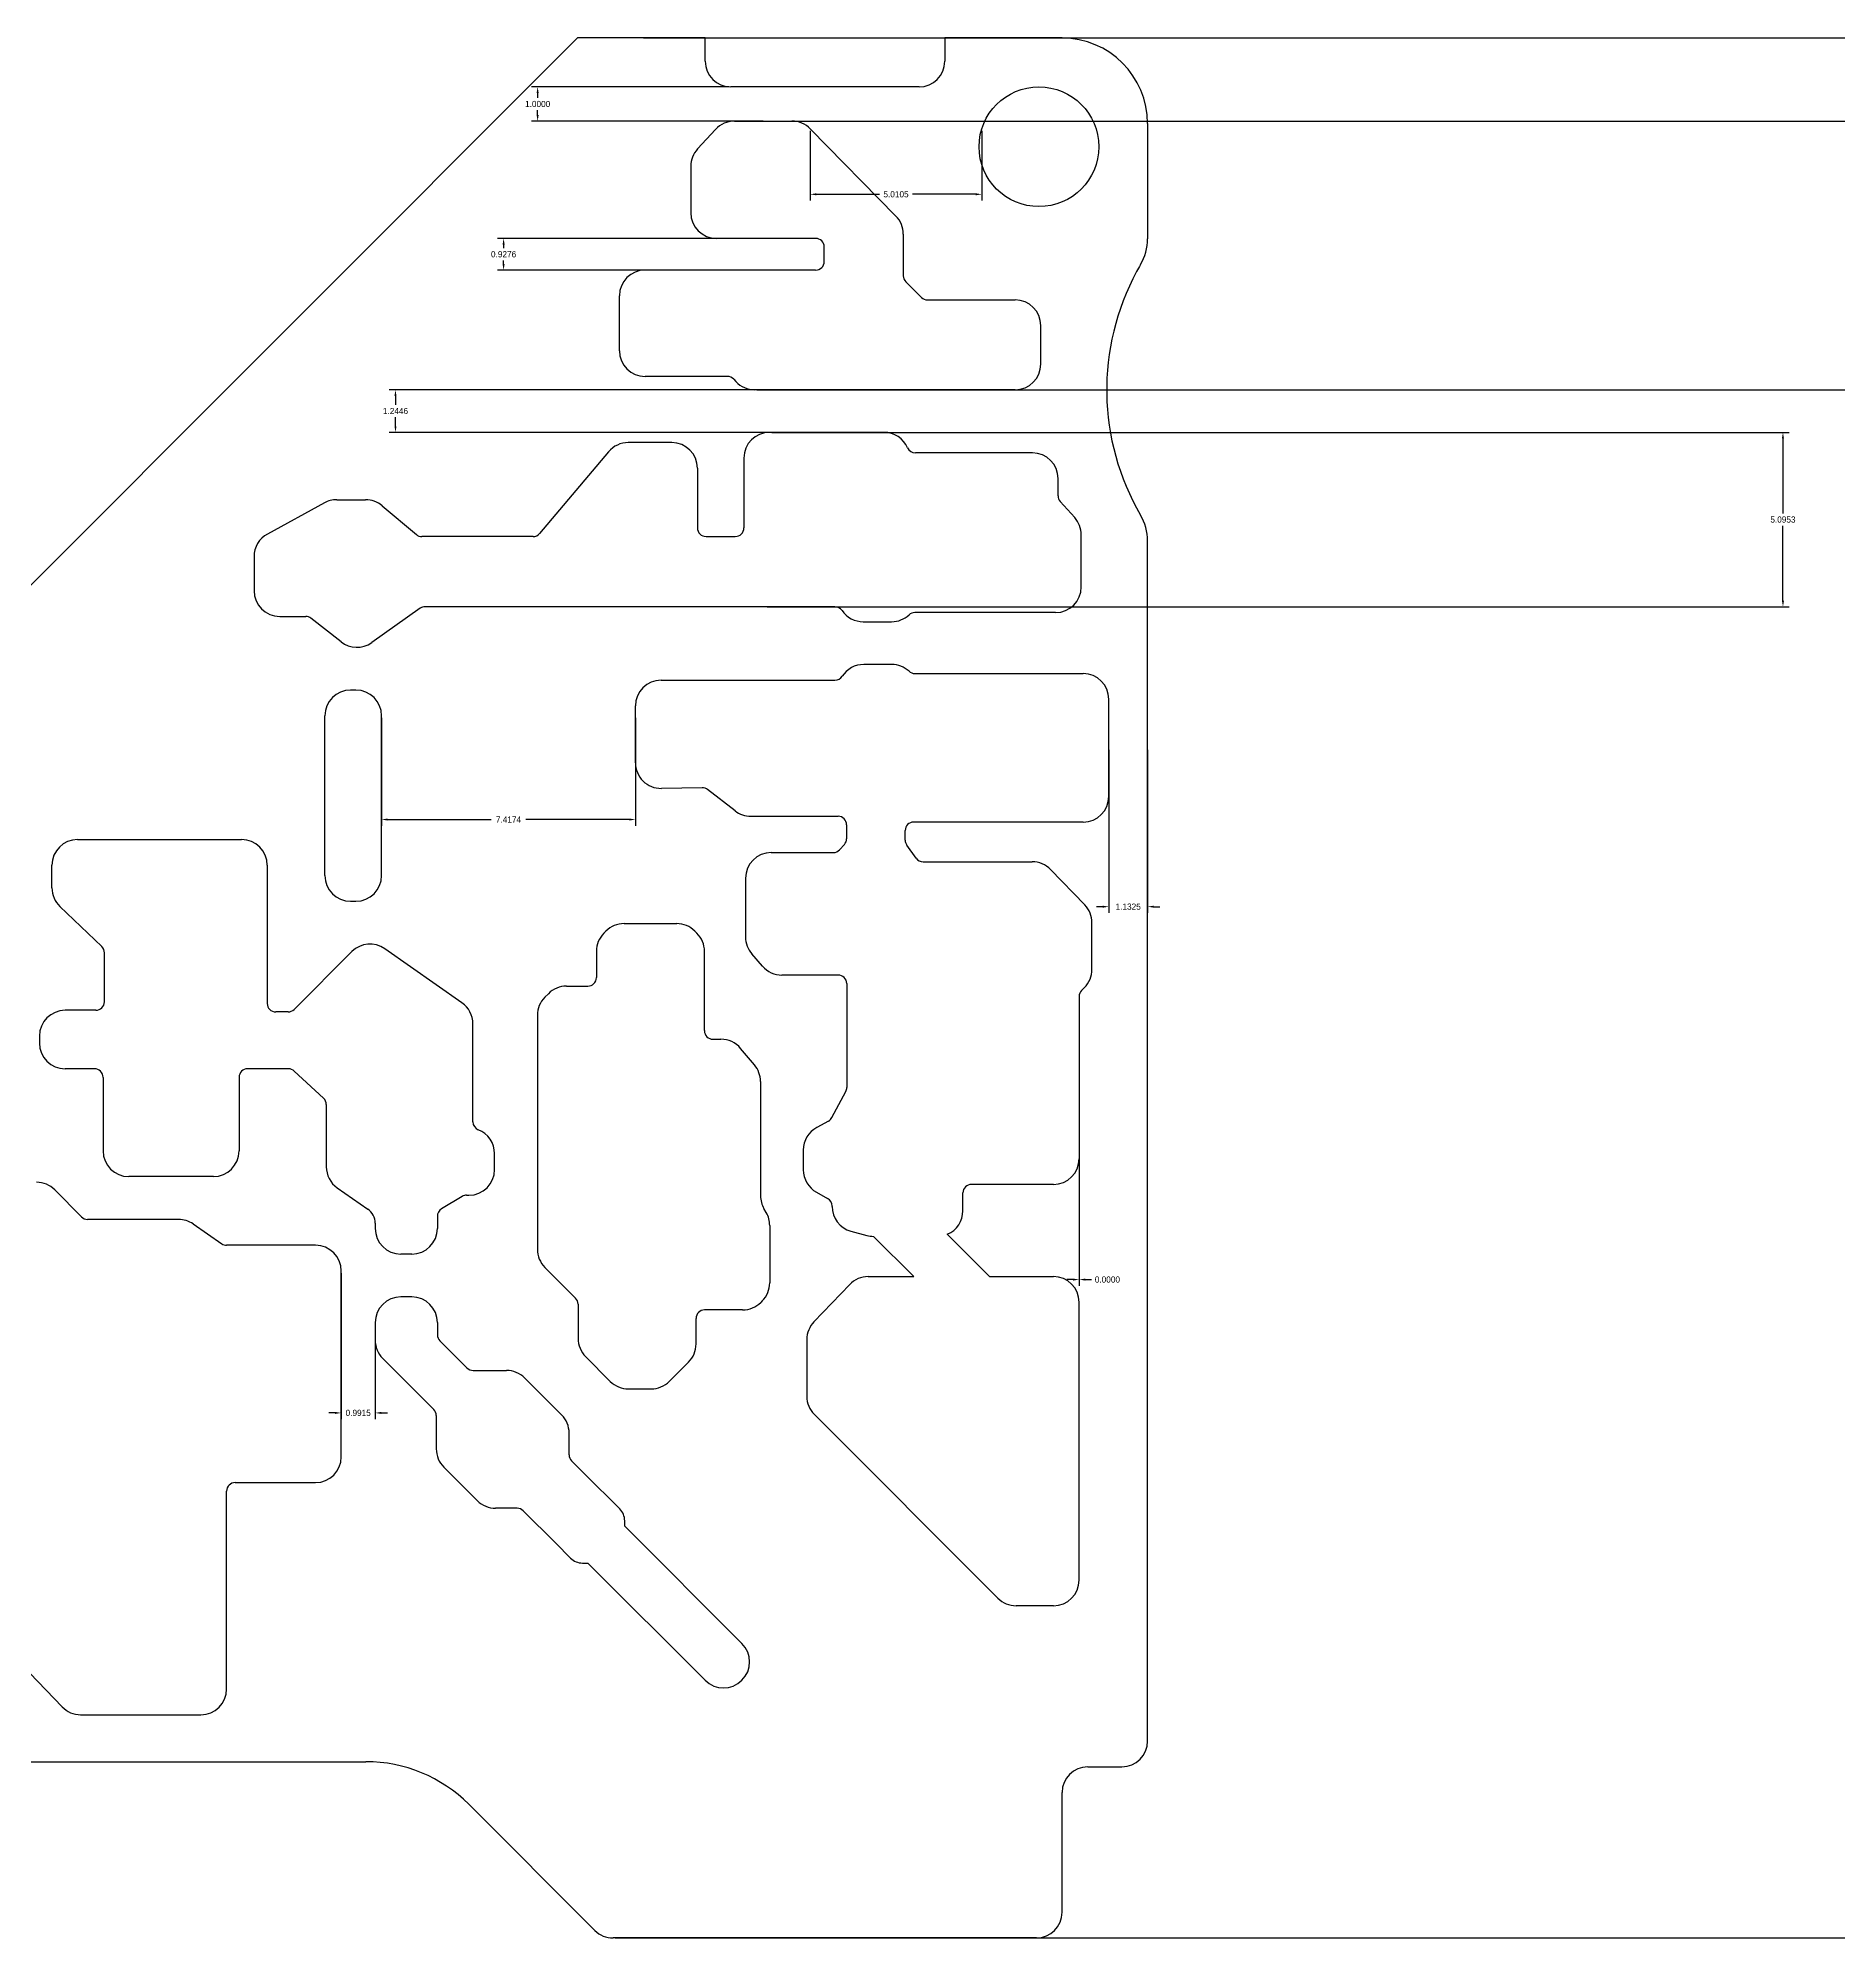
# Model space of a CAD drawing. Header units: millimetres. Extents: x -7 to 117, y -23 to 32.
# Drawn here: x 20.9 to 73.5, y -23.3 to 32.2 of the extents above; entities that cross this region are included whole.
import ezdxf

# ---------------------------------------------------------------- set-up
doc = ezdxf.new("R2010")
doc.units = ezdxf.units.MM
doc.layers.add('AM_5', color=3, linetype='Continuous', lineweight=15)
doc.dimstyles.new('Standard$0', dxfattribs={"dimtxt": 0.18, "dimasz": 0.18, "dimexe": 0.18, "dimexo": 0.0625, "dimgap": 0.09, "dimtad": 0, "dimtih": 1, "dimtoh": 1, "dimdec": 4, "dimzin": 0, "dimdsep": 46, "dimtxsty": 'Standard', "dimcen": 0.09, "dimadec": 0, "dimazin": 0, "dimtfac": 1, "dimtdec": 4, "dimtofl": 0, "dimtmove": 0, "dimatfit": 3, "dimfxl": 1, "dimtolj": 1, "dimtzin": 0, "dimarcsym": 0})

# ---------------------------------------------------------------- blocks, each defined once
blk = doc.blocks.new('*D2')
at = {"layer": 'AM_5', "color": 0, "lineweight": -2, "transparency": 16777216}
for p, q in [((38.58, 32.221), (96.425, 32.221)), ((96.245, 32.041), (96.245, 4.651)), ((96.245, -23.099), (96.245, 4.291)), ((37.751, -23.279), (96.425, -23.279))]:
    blk.add_line(p, q, dxfattribs=at)
at = {"layer": 'AM_5', "color": 0, "transparency": 16777216}
for points in [[(96.215, 32.041), (96.275, 32.041), (96.245, 32.221)], [(96.215, -23.099), (96.275, -23.099), (96.245, -23.279)]]:
    blk.add_solid(points, dxfattribs=at)
at = {"layer": 'Defpoints', "color": 0, "transparency": 16777216}
for p in [(38.517, 32.221), (37.688, -23.279), (96.245, -23.279)]:
    blk.add_point(p, dxfattribs=at)
at = {"layer": 'AM_5', "color": 0, "transparency": 16777216, "insert": (96.245, 4.471), "char_height": 0.18, "attachment_point": 5}
blk.add_mtext('\\A1;55.5000', dxfattribs=at)
blk = doc.blocks.new('*D3')
at = {"layer": 'AM_5', "color": 0, "lineweight": -2, "transparency": 16777216}
for p, q in [((42.138, 29.792), (116.442, 29.792)), ((116.262, 29.612), (116.262, 26.049)), ((116.262, 22.127), (116.262, 25.689)), ((41.89, 21.947), (116.442, 21.947))]:
    blk.add_line(p, q, dxfattribs=at)
at = {"layer": 'AM_5', "color": 0, "transparency": 16777216}
for points in [[(116.232, 29.612), (116.292, 29.612), (116.262, 29.792)], [(116.232, 22.127), (116.292, 22.127), (116.262, 21.947)]]:
    blk.add_solid(points, dxfattribs=at)
at = {"layer": 'Defpoints', "color": 0, "transparency": 16777216}
for p in [(42.076, 29.792), (41.827, 21.947), (116.262, 21.947)]:
    blk.add_point(p, dxfattribs=at)
at = {"layer": 'AM_5', "color": 0, "transparency": 16777216, "insert": (116.262, 25.869), "char_height": 0.18, "attachment_point": 5}
blk.add_mtext('\\A1;7.8458', dxfattribs=at)
blk = doc.blocks.new('*D4')
at = {"layer": 'AM_5', "color": 0, "lineweight": -2, "transparency": 16777216}
for p, q in [((42.323, 20.702), (72.051, 20.702)), ((71.871, 20.522), (71.871, 18.334)), ((71.871, 15.787), (71.871, 17.974)), ((42.188, 15.607), (72.051, 15.607))]:
    blk.add_line(p, q, dxfattribs=at)
at = {"layer": 'AM_5', "color": 0, "transparency": 16777216}
for points in [[(71.841, 20.522), (71.901, 20.522), (71.871, 20.702)], [(71.841, 15.787), (71.901, 15.787), (71.871, 15.607)]]:
    blk.add_solid(points, dxfattribs=at)
at = {"layer": 'Defpoints', "color": 0, "transparency": 16777216}
for p in [(42.26, 20.702), (42.125, 15.607), (71.871, 15.607)]:
    blk.add_point(p, dxfattribs=at)
at = {"layer": 'AM_5', "color": 0, "transparency": 16777216, "insert": (71.871, 18.154), "char_height": 0.18, "attachment_point": 5}
blk.add_mtext('\\A1;5.0953', dxfattribs=at)
blk = doc.blocks.new('*D6')
at = {"layer": 'AM_5', "color": 0, "lineweight": -2, "transparency": 16777216}
for p, q in [((29.746, -3.857), (29.746, -8.121)), ((30.738, -5.364), (30.738, -8.121)), ((29.566, -7.941), (29.386, -7.941)), ((30.918, -7.941), (31.098, -7.941))]:
    blk.add_line(p, q, dxfattribs=at)
at = {"layer": 'AM_5', "color": 0, "transparency": 16777216}
for points in [[(29.566, -7.911), (29.566, -7.971), (29.746, -7.941)], [(30.918, -7.911), (30.918, -7.971), (30.738, -7.941)]]:
    blk.add_solid(points, dxfattribs=at)
at = {"layer": 'Defpoints', "color": 0, "transparency": 16777216}
for p in [(29.746, -3.795), (30.738, -5.302), (30.738, -7.941)]:
    blk.add_point(p, dxfattribs=at)
at = {"layer": 'AM_5', "color": 0, "transparency": 16777216, "insert": (30.242, -7.941), "char_height": 0.18, "attachment_point": 5}
blk.add_mtext('\\A1;0.9915', dxfattribs=at)
blk = doc.blocks.new('*D9')
at = {"layer": 'AM_5', "color": 0, "lineweight": -2, "transparency": 16777216}
for p, q in [((41.069, 30.792), (35.305, 30.792)), ((35.485, 30.612), (35.485, 30.472)), ((35.485, 29.972), (35.485, 30.112)), ((42.076, 29.792), (35.305, 29.792))]:
    blk.add_line(p, q, dxfattribs=at)
at = {"layer": 'AM_5', "color": 0, "transparency": 16777216}
for points in [[(35.455, 30.612), (35.515, 30.612), (35.485, 30.792)], [(35.455, 29.972), (35.515, 29.972), (35.485, 29.792)]]:
    blk.add_solid(points, dxfattribs=at)
at = {"layer": 'Defpoints', "color": 0, "transparency": 16777216}
for p in [(41.131, 30.792), (35.485, 29.792), (42.138, 29.792)]:
    blk.add_point(p, dxfattribs=at)
at = {"layer": 'AM_5', "color": 0, "transparency": 16777216, "insert": (35.485, 30.292), "char_height": 0.18, "attachment_point": 5}
blk.add_mtext('\\A1;1.0000', dxfattribs=at)
blk = doc.blocks.new('*D10')
at = {"layer": 'AM_5', "color": 0, "lineweight": -2, "transparency": 16777216}
for p, q in [((43.269, 21.947), (31.151, 21.947)), ((31.331, 21.767), (31.331, 21.504)), ((31.331, 20.882), (31.331, 21.144)), ((43.871, 20.702), (31.151, 20.702))]:
    blk.add_line(p, q, dxfattribs=at)
at = {"layer": 'AM_5', "color": 0, "transparency": 16777216}
for points in [[(31.301, 21.767), (31.361, 21.767), (31.331, 21.947)], [(31.301, 20.882), (31.361, 20.882), (31.331, 20.702)]]:
    blk.add_solid(points, dxfattribs=at)
at = {"layer": 'Defpoints', "color": 0, "transparency": 16777216}
for p in [(43.331, 21.947), (31.331, 20.702), (43.933, 20.702)]:
    blk.add_point(p, dxfattribs=at)
at = {"layer": 'AM_5', "color": 0, "transparency": 16777216, "insert": (31.331, 21.324), "char_height": 0.18, "attachment_point": 5}
blk.add_mtext('\\A1;1.2446', dxfattribs=at)
blk = doc.blocks.new('*D11')
at = {"layer": 'AM_5', "color": 0, "lineweight": -2, "transparency": 16777216}
for p, q in [((42.096, 26.368), (34.31, 26.368)), ((34.49, 26.188), (34.49, 26.084)), ((34.49, 25.621), (34.49, 25.724)), ((42.096, 25.441), (34.31, 25.441))]:
    blk.add_line(p, q, dxfattribs=at)
at = {"layer": 'AM_5', "color": 0, "transparency": 16777216}
for points in [[(34.46, 26.188), (34.52, 26.188), (34.49, 26.368)], [(34.46, 25.621), (34.52, 25.621), (34.49, 25.441)]]:
    blk.add_solid(points, dxfattribs=at)
at = {"layer": 'Defpoints', "color": 0, "transparency": 16777216}
for p in [(42.158, 26.368), (34.49, 25.441), (42.158, 25.441)]:
    blk.add_point(p, dxfattribs=at)
at = {"layer": 'AM_5', "color": 0, "transparency": 16777216, "insert": (34.49, 25.904), "char_height": 0.18, "attachment_point": 5}
blk.add_mtext('\\A1;0.9276', dxfattribs=at)
blk = doc.blocks.new('*D14')
at = {"layer": 'AM_5', "color": 0, "lineweight": -2, "transparency": 16777216}
for p, q in [((51.307, 1.791), (51.307, -4.226)), ((51.307, 1.791), (51.307, -4.226)), ((51.127, -4.046), (50.947, -4.046)), ((51.487, -4.046), (51.667, -4.046))]:
    blk.add_line(p, q, dxfattribs=at)
at = {"layer": 'AM_5', "color": 0, "transparency": 16777216}
for points in [[(51.127, -4.016), (51.127, -4.076), (51.307, -4.046)], [(51.487, -4.016), (51.487, -4.076), (51.307, -4.046)]]:
    blk.add_solid(points, dxfattribs=at)
at = {"layer": 'Defpoints', "color": 0, "transparency": 16777216}
for p in [(51.307, 1.854), (51.307, 1.854), (51.307, -4.046)]:
    blk.add_point(p, dxfattribs=at)
at = {"layer": 'AM_5', "color": 0, "transparency": 16777216, "insert": (52.132, -4.046), "char_height": 0.18, "attachment_point": 5}
blk.add_mtext('\\A1;0.0000', dxfattribs=at)
blk = doc.blocks.new('*D15')
at = {"layer": 'AM_5', "color": 0, "lineweight": -2, "transparency": 16777216}
for p, q in [((52.174, 11.424), (52.174, 6.666)), ((53.307, 11.424), (53.307, 6.666)), ((51.994, 6.846), (51.814, 6.846)), ((53.487, 6.846), (53.667, 6.846))]:
    blk.add_line(p, q, dxfattribs=at)
at = {"layer": 'AM_5', "color": 0, "transparency": 16777216}
for points in [[(51.994, 6.876), (51.994, 6.816), (52.174, 6.846)], [(53.487, 6.876), (53.487, 6.816), (53.307, 6.846)]]:
    blk.add_solid(points, dxfattribs=at)
at = {"layer": 'Defpoints', "color": 0, "transparency": 16777216}
for p in [(52.174, 11.487), (53.307, 11.487), (53.307, 6.846)]:
    blk.add_point(p, dxfattribs=at)
at = {"layer": 'AM_5', "color": 0, "transparency": 16777216, "insert": (52.74, 6.846), "char_height": 0.18, "attachment_point": 5}
blk.add_mtext('\\A1;1.1325', dxfattribs=at)
blk = doc.blocks.new('*D16')
at = {"layer": 'AM_5', "color": 0, "lineweight": -2, "transparency": 16777216}
for p, q in [((43.451, 29.505), (43.451, 27.475)), ((48.461, 29.505), (48.461, 27.475)), ((43.631, 27.655), (45.476, 27.655)), ((48.281, 27.655), (46.436, 27.655))]:
    blk.add_line(p, q, dxfattribs=at)
at = {"layer": 'AM_5', "color": 0, "transparency": 16777216}
for points in [[(43.631, 27.685), (43.631, 27.625), (43.451, 27.655)], [(48.281, 27.685), (48.281, 27.625), (48.461, 27.655)]]:
    blk.add_solid(points, dxfattribs=at)
at = {"layer": 'Defpoints', "color": 0, "transparency": 16777216}
for p in [(43.451, 29.568), (48.461, 29.568), (48.461, 27.655)]:
    blk.add_point(p, dxfattribs=at)
at = {"layer": 'AM_5', "color": 0, "transparency": 16777216, "insert": (45.956, 27.655), "char_height": 0.18, "attachment_point": 5}
blk.add_mtext('\\A1;5.0105', dxfattribs=at)
blk = doc.blocks.new('*D17')
at = {"layer": 'AM_5', "color": 0, "lineweight": -2, "transparency": 16777216}
for p, q in [((30.924, 12.362), (30.924, 9.212)), ((38.341, 12.362), (38.341, 9.212)), ((31.104, 9.392), (34.123, 9.392)), ((38.161, 9.392), (35.143, 9.392))]:
    blk.add_line(p, q, dxfattribs=at)
at = {"layer": 'AM_5', "color": 0, "transparency": 16777216}
for points in [[(31.104, 9.422), (31.104, 9.362), (30.924, 9.392)], [(38.161, 9.422), (38.161, 9.362), (38.341, 9.392)]]:
    blk.add_solid(points, dxfattribs=at)
at = {"layer": 'Defpoints', "color": 0, "transparency": 16777216}
for p in [(30.924, 12.425), (38.341, 12.425), (38.341, 9.392)]:
    blk.add_point(p, dxfattribs=at)
at = {"layer": 'AM_5', "color": 0, "transparency": 16777216, "insert": (34.633, 9.392), "char_height": 0.18, "attachment_point": 5}
blk.add_mtext('\\A1;7.4174', dxfattribs=at)

msp = doc.modelspace()

# ---------------------------------------------------------------- linework, layer by layer
at = {"color": 7, "linetype": 'Continuous'}
for p, q in [((14.28883, 9.85606), (36.65348, 32.22072)), ((40.38129, 32.22072), (36.65348, 32.22072)), ((40.38129, 31.54236), (40.38129, 32.22072)), ((50.80629, 32.22072), (47.38129, 32.22072)), ((47.38129, 32.22072), (47.38129, 31.54236)), ((46.63129, 30.79236), (41.13129, 30.79236)), ((40.6845, 29.55107), (40.15746, 28.98011)), ((41.2356, 29.79236), (42.91558, 29.79236)), ((45.95457, 27.01886), (43.45062, 29.56793)), ((53.30629, 29.72072), (53.30629, 26.35726)), ((39.95856, 28.4714), (39.95856, 27.11824)), ((43.60813, 26.36824), (40.70856, 26.36824)), ((43.85813, 25.69063), (43.85813, 26.11824)), ((46.16953, 26.49329), (46.16953, 25.27793)), ((43.60813, 25.44063), (38.62437, 25.44063)), ((46.70021, 24.6437), (46.24275, 25.10116)), ((52.98603, 25.39546), (52.98613, 25.39546)), ((37.87437, 23.08386), (37.87437, 24.69063)), ((46.87698, 24.57048), (49.4349, 24.57048)), ((50.1849, 22.69658), (50.1849, 23.82048)), ((41.03164, 22.33386), (38.62437, 22.33386)), ((41.21489, 22.25391), (41.27751, 22.18643)), ((49.4349, 21.94658), (41.82728, 21.94658)), ((45.60632, 20.702), (42.2601, 20.702)), ((37.55875, 20.13483), (35.54227, 17.74655)), ((39.40434, 20.40098), (38.13181, 20.40098)), ((49.94073, 20.10131), (46.52313, 20.10131)), ((40.15434, 19.65098), (40.15434, 17.9093)), ((41.5101, 19.952), (41.5101, 17.9093)), ((50.69073, 18.84692), (50.69073, 19.35131)), ((29.2532, 18.64298), (27.58773, 17.73178)), ((29.61318, 18.73502), (30.45609, 18.73502)), ((30.93847, 18.5593), (31.94196, 17.7164)), ((51.17574, 18.21128), (50.75476, 18.67984)), ((35.35125, 17.65783), (32.10275, 17.65783)), ((40.40434, 17.6593), (41.2601, 17.6593)), ((51.36785, 16.18465), (51.36785, 17.71003)), ((53.30653, -17.52928), (53.30653, 17.52928)), ((27.19771, 17.07382), (27.19771, 16.07647)), ((32.05421, 15.56108), (30.63556, 14.56173)), ((44.17197, 15.6067), (32.19819, 15.6067)), ((27.94771, 15.32647), (28.7071, 15.32647)), ((29.74131, 14.58432), (28.86121, 15.27332)), ((44.99806, 15.17023), (45.82868, 15.17023)), ((50.61785, 15.43465), (46.50611, 15.43465)), ((45.82868, 13.92023), (45.0131, 13.92023)), ((39.09125, 13.46105), (44.17197, 13.46105)), ((46.50611, 13.65581), (51.42404, 13.65581)), ((30.17387, 13.17487), (30.02005, 13.17487)), ((52.17404, 10.06751), (52.17404, 12.90581)), ((29.27005, 7.75347), (29.27005, 12.42487)), ((30.92387, 7.75347), (30.92387, 12.42487)), ((38.34125, 11.05095), (38.34125, 12.71105)), ((40.29347, 10.31663), (39.10107, 10.30102)), ((41.25469, 9.64279), (40.44954, 10.26452)), ((41.71308, 9.48641), (44.26225, 9.48641)), ((44.51225, 9.23641), (44.51225, 8.83103)), ((46.22305, 8.79236), (46.22305, 9.06751)), ((51.42404, 9.31751), (46.47305, 9.31751)), ((22.04419, 8.80806), (26.8327, 8.80806)), ((42.30854, 8.42744), (44.12146, 8.42744)), ((44.44653, 8.66209), (44.30575, 8.50851)), ((46.54249, 8.26209), (46.26909, 8.64778)), ((21.29377, 7.39253), (21.29419, 8.05854)), ((27.5827, 8.05806), (27.5827, 4.02039)), ((46.74645, 8.15667), (49.93373, 8.15667)), ((51.46962, 6.90067), (50.47202, 7.92891)), ((41.55854, 7.67744), (41.55854, 5.95951)), ((21.5256, 6.84983), (22.74915, 5.68058)), ((30.02005, 7.00347), (30.17387, 7.00347)), ((37.48112, 6.13316), (37.42046, 6.0725)), ((38.01145, 6.35283), (39.54862, 6.35283)), ((40.13961, 6.0725), (40.07895, 6.13316)), ((51.68133, 5.0127), (51.68133, 6.37842)), ((33.27273, 4.03972), (31.01895, 5.61784)), ((22.82643, 4.06851), (22.82643, 5.49984)), ((30.05843, 5.5338), (28.36824, 3.84361)), ((37.20079, 5.54217), (37.20079, 4.77424)), ((40.35928, 3.22484), (40.35928, 5.54217)), ((42.05355, 5.10841), (41.74167, 5.46844)), ((36.3284, 4.52424), (36.95079, 4.52424)), ((44.26654, 4.84948), (42.62043, 4.84948)), ((44.51654, 4.59948), (44.51654, 1.56786)), ((51.37975, 4.40046), (51.46166, 4.48237)), ((35.79807, 4.30457), (35.69569, 4.20218)), ((51.30653, 4.22368), (51.30653, -0.51595)), ((22.57643, 3.81851), (21.67812, 3.81851)), ((28.19147, 3.77039), (27.8327, 3.77039)), ((33.59255, 0.56254), (33.59255, 3.42536)), ((35.47602, 3.67185), (35.47602, -3.15996)), ((20.92812, 3.06851), (20.92812, 2.86018)), ((40.60928, 2.97484), (40.84076, 2.97484)), ((41.82177, 2.22251), (41.4153, 2.70693)), ((22.53797, 2.11018), (21.67812, 2.11018)), ((22.78797, 1.86018), (22.78797, -0.28778)), ((26.76027, 1.86018), (26.76027, -0.28778)), ((28.2055, 2.11018), (27.01027, 2.11018)), ((29.22892, 1.25027), (28.3757, 2.0433)), ((41.99724, 1.74042), (41.99724, -1.60001)), ((44.08445, 0.68664), (44.48767, 1.45125)), ((29.30871, 1.06715), (29.30871, -0.75003)), ((43.98303, 0.58378), (43.6381, 0.39564)), ((34.22602, -0.83182), (34.22602, -0.36787)), ((43.24724, -0.26278), (43.24724, -0.84091)), ((26.01027, -1.03778), (23.53797, -1.03778)), ((22.15458, -2.21559), (21.37787, -1.42756)), ((29.63035, -1.36567), (30.52345, -1.98709)), ((33.28226, -1.61751), (32.67641, -1.9814)), ((33.41098, -1.58182), (33.47602, -1.58182)), ((43.63256, -1.49628), (43.95804, -1.6774)), ((47.91121, -2.03436), (47.91121, -1.51595)), ((50.55653, -1.26595), (48.16121, -1.26595)), ((32.55513, -2.19571), (32.55513, -2.55178)), ((42.16479, -2.09118), (42.09772, -1.97501)), ((44.08648, -1.90837), (44.08648, -1.89585)), ((24.99086, -2.29009), (22.33263, -2.29009)), ((25.41621, -2.42237), (26.25636, -3.00087)), ((30.73788, -2.39751), (30.73788, -2.55178)), ((42.26527, -2.46618), (42.26527, -4.14143)), ((44.63911, -2.63194), (45.10096, -2.75792)), ((47.45487, -2.72447), (48.68977, -3.95936)), ((28.99634, -3.04496), (26.39814, -3.04496)), ((31.80513, -3.30178), (31.48788, -3.30178)), ((46.47334, -3.95936), (45.29833, -2.78436)), ((29.74634, -9.22535), (29.74634, -3.79496)), ((36.59306, -4.58766), (35.69569, -3.69029)), ((44.60189, -4.19043), (43.55863, -5.27905)), ((45.14338, -3.95936), (46.47334, -3.95936)), ((48.68977, -3.95936), (50.55653, -3.95936)), ((31.80513, -4.55178), (31.48788, -4.55178)), ((36.66628, -4.76443), (36.66628, -5.76579)), ((41.47522, -4.93148), (40.36256, -4.93148)), ((42.0456, -4.67176), (42.00555, -4.71181)), ((51.30653, -12.82326), (51.30653, -4.70936)), ((30.73788, -5.30178), (30.73788, -5.81704)), ((32.55513, -5.30178), (32.55513, -5.65786)), ((40.11256, -5.92784), (40.11256, -5.18148)), ((33.42027, -6.62655), (32.62835, -5.83463)), ((43.35012, -5.79798), (43.35012, -7.45808)), ((30.95755, -6.34737), (32.44871, -7.83854)), ((36.88595, -6.29612), (37.60866, -7.01883)), ((39.89289, -6.45817), (39.33223, -7.01883)), ((33.59704, -6.69977), (34.57512, -6.69977)), ((36.18608, -8.00007), (35.10545, -6.91944)), ((38.13899, -7.2385), (38.8019, -7.2385)), ((32.52194, -8.01531), (32.52194, -8.99302)), ((48.93498, -13.35359), (43.56979, -7.98841)), ((36.40575, -9.16341), (36.40575, -8.5304)), ((36.47897, -9.34019), (36.86469, -9.7259)), ((26.6476, -9.97535), (28.99634, -9.97535)), ((32.74161, -9.52335), (33.72451, -10.50625)), ((37.88297, -10.74418), (36.86562, -9.72684)), ((26.3976, -16.00775), (26.3976, -10.22535)), ((34.88748, -10.72592), (34.25484, -10.72592)), ((35.06425, -10.79915), (36.01574, -11.75063)), ((38.02942, -11.24984), (38.02942, -11.09774)), ((41.45435, -14.67477), (38.02942, -11.24984)), ((21.59133, -16.52719), (17.26684, -12.02312)), ((36.44613, -12.18102), (36.01574, -11.75063)), ((36.79968, -12.32747), (36.95178, -12.32747)), ((36.95178, -12.32747), (40.37671, -15.7524)), ((50.55653, -13.57326), (49.46531, -13.57326)), ((22.13234, -16.75775), (25.6476, -16.75775)), ((12.12936, -18.12928), (30.4673, -18.12928)), ((51.55653, -18.27928), (52.55653, -18.27928)), ((33.47251, -19.37408), (37.15804, -23.05961)), ((50.80653, -22.52928), (50.80653, -19.02928)), ((50.05653, -23.27928), (37.68837, -23.27928))]:
    msp.add_line(p, q, dxfattribs=at)
msp.add_circle((50.13129, 29.04546), 1.75, dxfattribs=at)
for centre, radius, start, end in [((50.80629, 29.72072), 2.5, 0, 90), ((41.13129, 31.54236), 0.75, 180, 270), ((46.63129, 31.54236), 0.75, 270, 0), ((41.2356, 29.04236), 0.75, 90, 137.29061), ((42.91558, 29.04236), 0.75, 44.488444, 90), ((40.70856, 28.4714), 0.75, 137.29061, 180), ((40.70856, 27.11824), 0.75, 180, 270), ((45.41953, 26.49329), 0.75, 0, 44.488444), ((43.60813, 26.11824), 0.25, 0, 90), ((51.80629, 26.35726), 1.5, 329.703757, 0), ((43.60813, 25.69063), 0.25, 270, 0), ((59.36129, 21.94314), 7.25, 149.703757, 151.563689), ((38.62437, 24.69063), 0.75, 90, 180), ((46.41953, 25.27793), 0.25, 180, 225), ((59.36153, 21.9434), 7.25, 151.566036, 210.296213), ((46.87698, 24.82048), 0.25, 225, 270), ((49.4349, 23.82048), 0.75, 0, 90), ((38.62437, 23.08386), 0.75, 180, 270), ((41.03164, 22.08386), 0.25, 42.859676, 90), ((49.4349, 22.69658), 0.75, 270, 0), ((41.82728, 22.69658), 0.75, 222.859676, 270), ((42.2601, 19.952), 0.75, 90, 180), ((45.60632, 19.952), 0.75, 23.535016, 90), ((38.13181, 19.65098), 0.75, 90, 139.824923), ((39.40434, 19.65098), 0.75, 0, 90), ((46.52313, 20.35131), 0.25, 203.535016, 270), ((49.94073, 19.35131), 0.75, 0, 90), ((29.61318, 17.98502), 0.75, 90, 118.683497), ((30.45609, 17.98502), 0.75, 49.970511, 90), ((50.94073, 18.84692), 0.25, 180, 221.938684), ((40.40434, 17.9093), 0.25, 180, 270), ((41.2601, 17.9093), 0.25, 270, 0), ((50.61785, 17.71003), 0.75, 0, 41.938684), ((51.80653, 17.52928), 1.5, 0, 30.296213), ((27.94771, 17.07382), 0.75, 118.683497, 180), ((32.10275, 17.90783), 0.25, 229.970511, 270), ((35.35125, 17.90783), 0.25, 270, 319.824923), ((50.61785, 16.18465), 0.75, 270, 0), ((27.94771, 16.07647), 0.75, 180, 270), ((32.19819, 15.3567), 0.25, 90, 125.162228), ((44.17197, 15.3567), 0.25, 34.300449, 90), ((28.7071, 15.07647), 0.25, 51.943688, 90), ((44.99806, 15.92023), 0.75, 214.300449, 270), ((45.82868, 15.92023), 0.75, 270, 312.643757), ((46.50611, 15.18465), 0.25, 90, 132.643756), ((30.20364, 15.17487), 0.75, 231.943688, 305.162228), ((45.0131, 13.17023), 0.75, 90, 147.2603), ((45.82868, 13.17023), 0.75, 47.356244, 90), ((39.09125, 12.71105), 0.75, 90, 180), ((44.17197, 13.71105), 0.25, 270, 327.2603), ((46.50611, 13.90581), 0.25, 227.356244, 270), ((51.42404, 12.90581), 0.75, 0, 90), ((30.02005, 12.42487), 0.75, 90, 180), ((30.17387, 12.42487), 0.75, 0, 90), ((39.09125, 11.05095), 0.75, 180, 270.75), ((40.29674, 10.06665), 0.25, 52.325214, 90.75), ((51.42404, 10.06751), 0.75, 270, 0), ((41.71308, 10.23641), 0.75, 232.325214, 270), ((44.26225, 9.23641), 0.25, 0, 90), ((46.47305, 9.06751), 0.25, 90, 180), ((22.04419, 8.05806), 0.75, 90, 179.963277), ((26.8327, 8.05806), 0.75, 0, 90), ((42.30854, 7.67744), 0.75, 90, 180), ((44.12146, 8.67744), 0.25, 270, 317.489553), ((44.26225, 8.83103), 0.25, 317.489553, 0), ((46.47305, 8.79236), 0.25, 180, 215.331613), ((46.74645, 8.40667), 0.25, 215.331613, 270), ((49.93373, 7.40667), 0.75, 44.13339, 90), ((22.04377, 7.39205), 0.75, 179.963277, 226.299984), ((30.02005, 7.75347), 0.75, 180, 270), ((30.17387, 7.75347), 0.75, 270, 0), ((50.93133, 6.37842), 0.75, 0, 44.13339), ((38.01145, 5.60283), 0.75, 90, 135), ((39.54862, 5.60283), 0.75, 45, 90), ((22.57643, 5.49984), 0.25, 0, 46.299984), ((30.58876, 5.00347), 0.75, 55, 135), ((37.95079, 5.54217), 0.75, 135, 180), ((39.60928, 5.54217), 0.75, 0, 45), ((42.30854, 5.95951), 0.75, 180, 220.901871), ((42.62043, 5.59948), 0.75, 220.901871, 270), ((50.93133, 5.0127), 0.75, 315, 0), ((36.3284, 3.77424), 0.75, 90, 135), ((36.95079, 4.77424), 0.25, 270, 0), ((44.26654, 4.59948), 0.25, 0, 90), ((22.57643, 4.06851), 0.25, 270, 0), ((27.8327, 4.02039), 0.25, 180, 270), ((32.84255, 3.42536), 0.75, 0, 55), ((36.22602, 3.67185), 0.75, 135, 180), ((51.55653, 4.22368), 0.25, 135, 180), ((21.67812, 3.06851), 0.75, 90, 180), ((28.19147, 4.02039), 0.25, 270, 315), ((21.67812, 2.86018), 0.75, 180, 270), ((40.60928, 3.22484), 0.25, 180, 270), ((40.84076, 2.22484), 0.75, 40, 90), ((41.24724, 1.74042), 0.75, 0, 40), ((22.53797, 1.86018), 0.25, 0, 90), ((27.01027, 1.86018), 0.25, 90, 180), ((28.2055, 1.86018), 0.25, 47.09372, 90), ((29.05871, 1.06715), 0.25, 0, 47.09372), ((44.26654, 1.56786), 0.25, 332.194869, 0), ((33.84255, 0.56254), 0.25, 180, 248.49854), ((43.86332, 0.80326), 0.25, 298.61046, 332.194869), ((33.47602, -0.36787), 0.75, 0, 68.49854), ((43.99724, -0.26278), 0.75, 118.61046, 180), ((23.53797, -0.28778), 0.75, 180, 270), ((26.01027, -0.28778), 0.75, 270, 0), ((50.55653, -0.51595), 0.75, 270, 0), ((30.05871, -0.75003), 0.75, 180, 235.169546), ((33.47602, -0.83182), 0.75, 270, 0), ((43.99724, -0.84091), 0.75, 180, 240.906036), ((20.84372, -1.95404), 0.75, 44.585345, 90), ((33.41098, -1.83182), 0.25, 90, 120.990008), ((42.74724, -1.60001), 0.75, 180, 210), ((48.16121, -1.51595), 0.25, 90, 180), ((22.33263, -2.04009), 0.25, 224.585345, 270), ((30.23788, -2.39751), 0.5, 0, 55.169546), ((32.80513, -2.19571), 0.25, 120.990009, 180.000001), ((41.51527, -2.46618), 0.75, 0, 30), ((43.83648, -1.89585), 0.25, 0, 60.906036), ((44.83648, -1.90837), 0.75, 180, 254.742313), ((47.16121, -2.03436), 0.75, 293.05148, 0), ((24.99086, -3.04009), 0.75, 55.449994, 90), ((31.48788, -2.55178), 0.75, 180, 270), ((31.80513, -2.55178), 0.75, 270, 360), ((45.29833, -2.03436), 0.75, 254.742313, 270), ((26.39814, -2.79496), 0.25, 235.449994, 270), ((28.99634, -3.79496), 0.75, 0, 90), ((36.22602, -3.15996), 0.75, 180, 225.000005), ((41.51527, -4.14143), 0.75, 314.999995, 0), ((45.14338, -4.70936), 0.75, 90, 136.218875), ((50.55653, -4.70936), 0.75, 0, 90), ((31.48788, -5.30178), 0.75, 90, 180), ((31.80513, -5.30178), 0.75, 0, 90), ((36.41628, -4.76443), 0.25, 0, 45.000005), ((40.36256, -5.18148), 0.25, 90, 180), ((41.47522, -4.18148), 0.75, 270, 314.999995), ((44.10012, -5.79798), 0.75, 136.218875, 180), ((31.48788, -5.81704), 0.75, 180, 225), ((32.80513, -5.65786), 0.25, 179.999999, 224.999999), ((37.41628, -5.76579), 0.75, 180, 225.000019), ((39.36256, -5.92784), 0.75, 315, 0), ((33.59704, -6.44977), 0.25, 225, 270), ((34.57512, -7.44977), 0.75, 45, 90), ((38.13899, -6.4885), 0.75, 225.000019, 270), ((38.8019, -6.4885), 0.75, 270, 315), ((44.10012, -7.45808), 0.75, 180, 224.999991), ((32.27194, -8.01531), 0.25, 0, 45), ((35.65575, -8.5304), 0.75, 0, 45), ((28.99634, -9.22535), 0.75, 270, 0), ((33.27194, -8.99302), 0.75, 180, 225), ((36.65575, -9.16341), 0.25, 180, 225), ((26.6476, -10.22535), 0.25, 90, 180), ((34.25484, -9.97592), 0.75, 225, 270), ((34.88748, -10.97592), 0.25, 45, 90), ((37.52942, -11.09774), 0.5, 0, 45), ((36.79968, -11.82747), 0.5, 225, 270), ((50.55653, -12.82326), 0.75, 270, 0), ((49.46531, -12.82326), 0.75, 224.999991, 270), ((40.91553, -15.21358), 0.762, 225, 45), ((25.6476, -16.00775), 0.75, 270, 0), ((22.13234, -16.00775), 0.75, 223.834772, 270), ((52.55653, -17.52928), 0.75, 270, 0), ((30.4673, -22.37928), 4.25, 44.99997, 90), ((51.55653, -19.02928), 0.75, 90, 180), ((50.05653, -22.52928), 0.75, 270, 0), ((37.68837, -22.52928), 0.75, 224.99997, 270)]:
    msp.add_arc(centre, radius, start, end, dxfattribs=at)
msp.add_open_spline([(36.86562, -9.72684), (36.86555, -9.72676), (36.86539, -9.7266), (36.86516, -9.72637), (36.86492, -9.72613), (36.86477, -9.72598), (36.86469, -9.7259)], degree=3, dxfattribs=at)

# ---------------------------------------------------------------- dimensions: what is measured, and where the dimension line sits
at = {"layer": 'AM_5'}
for base, p1, p2, picture, middle in [((96.24537, -23.27928), (38.51739, 32.22072), (37.68837, -23.27928), '*D2', (96.24537, 4.47072)), ((71.87081, 15.6067), (42.2601, 20.702), (42.12518, 15.6067), '*D4', (71.87081, 18.15435))]:
    dim = msp.add_linear_dim(base=base, p1=p1, p2=p2, angle=90, dimstyle='Standard$0', override={"dimscale": 1}, dxfattribs=at)
    dim.commit()
    dim.dimension.update_dxf_attribs({"geometry": picture, "text_midpoint": middle})
for base, p1, p2, angle, picture, middle in [((35.48547, 29.79236), (41.13129, 30.79236), (42.13809, 29.79236), 90, '*D9', (35.48547, 30.29236)), ((48.46111, 27.65505), (43.45062, 29.56793), (48.46111, 29.56793), 0, '*D16', (45.95587, 27.65505)), ((34.4902, 25.44063), (42.15834, 26.36824), (42.15834, 25.44063), 90, '*D11', (34.4902, 25.90443)), ((31.33115, 20.702), (43.33115, 21.94658), (43.93321, 20.702), 90, '*D10', (31.33115, 21.32429)), ((38.34125, 9.39248), (30.92387, 12.42487), (38.34125, 12.42487), 0, '*D17', (34.63256, 9.39248)), ((53.30653, 6.84587), (52.17404, 11.48666), (53.30653, 11.48666), 0, '*D15', (52.74028, 6.84587)), ((51.3065302061, -4.0464983071), (51.3065302061, 1.8538674683), (51.3065302061, 1.8538674683), 0, '*D14', (52.1315302061, -4.0464983071)), ((30.73788, -7.94071), (29.74634, -3.79496), (30.73788, -5.30178), 0, '*D6', (30.24211, -7.94071))]:
    dim = msp.add_linear_dim(base=base, p1=p1, p2=p2, angle=angle, dimstyle='Standard$0', dxfattribs=at)
    dim.commit()
    dim.dimension.update_dxf_attribs({"geometry": picture, "text_midpoint": middle})
dim = msp.add_linear_dim(base=(116.26215, 21.94658), p1=(42.07559, 29.79236), p2=(41.82728, 21.94658), angle=90, dimstyle='Standard$0', override={"dimscale": 1, "dimtmove": 2}, dxfattribs=at)
dim.commit()
dim.dimension.update_dxf_attribs({"geometry": '*D3', "text_midpoint": (116.26215, 25.86947), "dimtype": 160})

doc.saveas('drawing.dxf')
